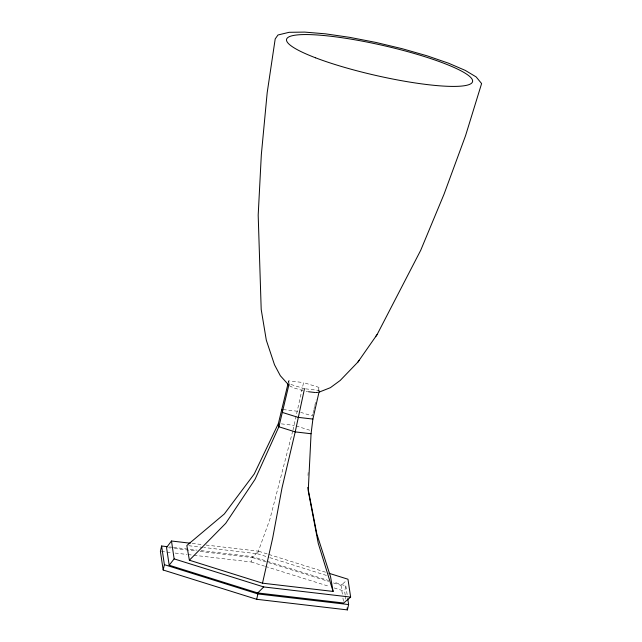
<?xml version="1.0" encoding="UTF-8"?>
<svg xmlns="http://www.w3.org/2000/svg" width="642" height="642" viewBox="0 0 642 642"><rect width="100%" height="100%" fill="white"/><g stroke="black" fill="none" stroke-linecap="round" stroke-linejoin="round"><path stroke-width="0.48" stroke-dasharray="3.21 2.41" d="M308 475.481L308.168 472.48M292.969 430.156L303.57 382.584L318.938 387.391L319.387 390.464L305.472 388.835M288.226 382.744L288.659 380.842L303.57 382.584M193.924 555.266L251.118 561.959L252.338 556.614L328.664 580.512M312.871 414.098L312.437 416.008L300.681 412.324M313.087 413.143L313.737 410.286M313.954 409.331L314.604 406.466M314.821 405.511L316.121 399.789M318.071 391.211L318.938 387.391M345.211 595.166L344.626 591.234L345.837 585.889L333.439 582.005M292.712 431.111L269.889 519.306L257.418 553.757L203.739 547.474M200.127 551.478L252.483 557.601L258.397 551.173L267.923 554.158M342.371 594.171L341.046 585.335L346.584 580.44M283.154 409.564L297.069 411.193L299.782 412.044M281.365 423.864L294.245 425.373M192.223 543.437L202.102 544.585M206.05 545.05L258.397 551.173M188.828 545.732L202.744 547.361M169.496 546.928L172.457 547.273M173.444 547.385L197.11 550.154M201.058 550.611L252.338 556.614M168.525 547.778L170.499 548.011M174.447 548.469L196.179 551.013M161.383 551.462L171.245 552.61M175.186 553.075L187.023 554.455M188.01 554.576L192.937 555.153M306.106 391.283L307.678 391.588M302.936 390.593L293.587 387.848L289.438 385.786M290.922 384.47L304.485 388.715M296.058 425.935L309.669 430.196M268.878 554.455L326.056 572.359M252.483 557.601L267.722 562.368M268.669 562.665L328.672 581.451M333.431 582.944L341.046 585.335M251.118 561.959L264.48 566.14M265.435 566.437L329.362 586.451M334.129 587.944L344.626 591.234M257.418 553.757L268.813 557.336M269.768 557.633L326.746 575.529M345.837 585.889L347.306 595.72M345.356 596.145L345.797 599.09M342.948 598.103L343.534 602.027M288.659 380.842L289.004 383.138"/><path stroke-width="0.96" d="M319.17 391.419L312.895 419.074L311.065 433.743L308.232 490.865L318.255 543.389L333.094 591.434L262.506 583.177L189.382 560.209L186.838 545.499L224.315 513.977L254.248 473.965L278.395 423.511L288.009 383.699M262.506 583.177L272.681 538.06L282.039 487.8L295.216 431.889L304.485 388.715M167.53 546.695L161.607 546.005L160.396 551.342L163.18 570.008L256.68 599.291L347.402 609.9L348.622 604.555L347.739 598.665M163.18 570.008L164.392 564.671L161.607 546.005M289.117 383.908L278.877 426.778L255.051 479.349L225.711 523.35L189.382 560.209M256.68 599.291L257.891 593.946L348.622 604.555M318.986 392.174L330.381 387.68L340.204 380.457L357.931 362.048L377.143 334.506L420.711 250.284L444.039 194.189L465.554 135.679L481.604 83.564L476.155 76.928L465.314 70.419L448.565 63.213L427.05 55.814L402.237 48.728L375.811 42.42L349.577 37.332L325.317 33.817L304.693 32.1L289.109 32.309L277.986 34.989L275.201 38.921L267.176 92.777L261.334 154.674L258.188 215.134L261.198 309.428L266.31 340.188L274.511 364.784L280.345 375.747L288.764 385.064M375.578 336.713L377.143 334.506M357.931 362.048L359.183 360.274M190.249 543.204L171.486 541.005L166.543 547.546L169.183 565.225L257.747 592.959L343.687 603.015L350.636 597.1L347.972 579.22L328.913 573.25M169.183 565.225L174.142 558.885L171.486 541.005M257.747 592.959L263.718 586.94L350.636 597.1M316 392.511L317.557 392.495M315.214 392.527L308.465 391.74M312.895 419.074L297.984 417.332L282.616 412.517L282.159 409.452M311.065 433.743L295.216 431.889L278.877 426.778L278.395 423.511M174.142 558.885L263.718 586.94M164.392 564.671L257.891 593.946M307.807 487.422L316.859 534.016L330.55 576.725L333.094 591.434M347.113 607.934L347.402 609.9M315.591 57.82A95.385 15.416 12.8 0 0 470.096 84.15A95.385 15.416 12.8 0 0 353.004 39.475A95.385 15.416 12.8 0 0 315.591 57.82"/></g></svg>
